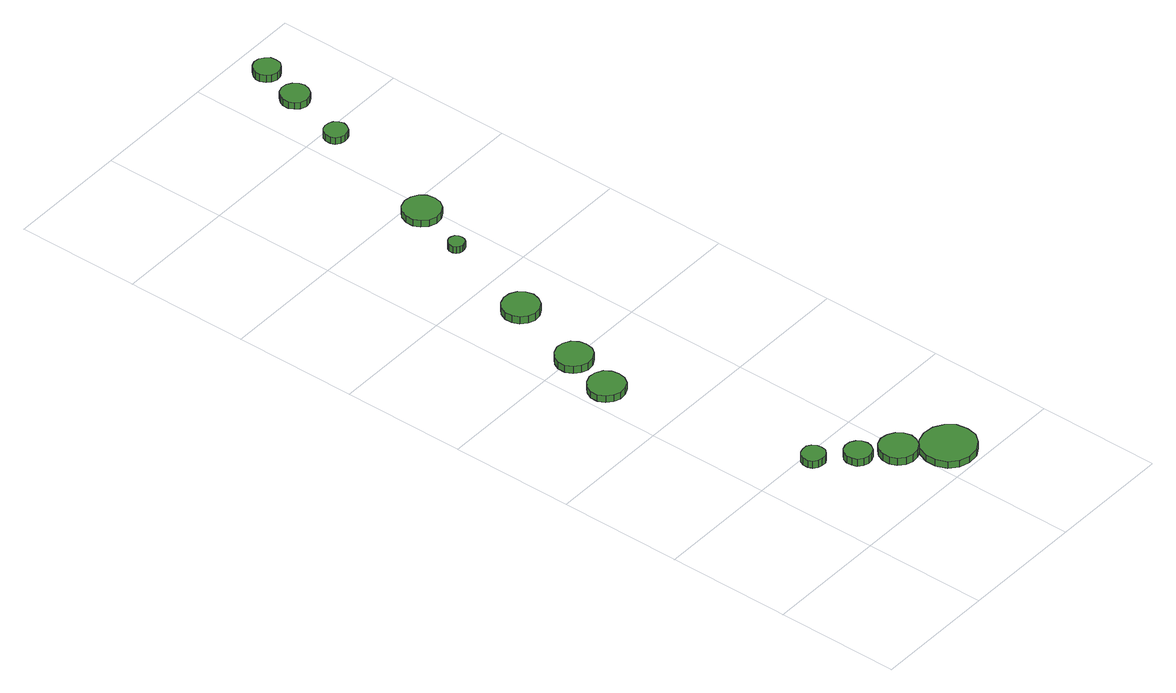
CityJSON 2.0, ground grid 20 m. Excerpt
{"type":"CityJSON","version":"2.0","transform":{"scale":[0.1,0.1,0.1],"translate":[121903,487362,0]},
"CityObjects":{
"tree1":{"type":"SolitaryVegetationObject","attributes":{"function":"something"},"geometry":[{"type":"MultiSurface","lod":"1","boundaries":[[[0,1,2,3,4,5,6,7,8,9,10,11,12,13,14]],[[15,16,17,18,19,20,21,22,23,24,25,26,27,28,29]],[[0,29,28,1]],[[1,28,27,2]],[[2,27,26,3]],[[3,26,25,4]],[[4,25,24,5]],[[5,24,23,6]],[[6,23,22,7]],[[7,22,21,8]],[[8,21,20,9]],[[9,20,19,10]],[[10,19,18,11]],[[11,18,17,12]],[[12,17,16,13]],[[13,16,15,14]],[[14,15,29,0]]]}]},
"tree2":{"type":"SolitaryVegetationObject","attributes":{"function":"something"},"geometry":[{"type":"MultiSurface","lod":"1","boundaries":[[[30,31,32,33,34,35,36,37,38,39,40,41,42,43,44]],[[45,46,47,48,49,50,51,52,53,54,55,56,57,58,59]],[[30,59,58,31]],[[31,58,57,32]],[[32,57,56,33]],[[33,56,55,34]],[[34,55,54,35]],[[35,54,53,36]],[[36,53,52,37]],[[37,52,51,38]],[[38,51,50,39]],[[39,50,49,40]],[[40,49,48,41]],[[41,48,47,42]],[[42,47,46,43]],[[43,46,45,44]],[[44,45,59,30]]]}]},
"tree3":{"type":"SolitaryVegetationObject","attributes":{"function":"something"},"geometry":[{"type":"MultiSurface","lod":"1","boundaries":[[[60,61,62,63,64,65,66,67,68,69,70,71,72,73,74]],[[75,76,77,78,79,80,81,82,83,84,85,86,87,88,89]],[[60,89,88,61]],[[61,88,87,62]],[[62,87,86,63]],[[63,86,85,64]],[[64,85,84,65]],[[65,84,83,66]],[[66,83,82,67]],[[67,82,81,68]],[[68,81,80,69]],[[69,80,79,70]],[[70,79,78,71]],[[71,78,77,72]],[[72,77,76,73]],[[73,76,75,74]],[[74,75,89,60]]]}]},
"tree4":{"type":"SolitaryVegetationObject","attributes":{"function":"something"},"geometry":[{"type":"MultiSurface","lod":"1","boundaries":[[[90,91,92,93,94,95,96,97,98,99,100,101,102,103,104]],[[105,106,107,108,109,110,111,112,113,114,115,116,117,118,119]],[[90,119,118,91]],[[91,118,117,92]],[[92,117,116,93]],[[93,116,115,94]],[[94,115,114,95]],[[95,114,113,96]],[[96,113,112,97]],[[97,112,111,98]],[[98,111,110,99]],[[99,110,109,100]],[[100,109,108,101]],[[101,108,107,102]],[[102,107,106,103]],[[103,106,105,104]],[[104,105,119,90]]]}]},
"tree5":{"type":"SolitaryVegetationObject","attributes":{"function":"something"},"geometry":[{"type":"MultiSurface","lod":"1","boundaries":[[[120,121,122,123,124,125,126,127,128,129,130,131,132,133,134]],[[135,136,137,138,139,140,141,142,143,144,145,146,147,148,149]],[[120,149,148,121]],[[121,148,147,122]],[[122,147,146,123]],[[123,146,145,124]],[[124,145,144,125]],[[125,144,143,126]],[[126,143,142,127]],[[127,142,141,128]],[[128,141,140,129]],[[129,140,139,130]],[[130,139,138,131]],[[131,138,137,132]],[[132,137,136,133]],[[133,136,135,134]],[[134,135,149,120]]]}]},
"tree6":{"type":"SolitaryVegetationObject","attributes":{"function":"something"},"geometry":[{"type":"MultiSurface","lod":"1","boundaries":[[[150,151,152,153,154,155,156,157,158,159,160,161,162,163,164]],[[165,166,167,168,169,170,171,172,173,174,175,176,177,178,179]],[[150,179,178,151]],[[151,178,177,152]],[[152,177,176,153]],[[153,176,175,154]],[[154,175,174,155]],[[155,174,173,156]],[[156,173,172,157]],[[157,172,171,158]],[[158,171,170,159]],[[159,170,169,160]],[[160,169,168,161]],[[161,168,167,162]],[[162,167,166,163]],[[163,166,165,164]],[[164,165,179,150]]]}]},
"tree7":{"type":"SolitaryVegetationObject","attributes":{"function":"something"},"geometry":[{"type":"MultiSurface","lod":"1","boundaries":[[[180,181,182,183,184,185,186,187,188,189,190,191,192,193,194]],[[195,196,197,198,199,200,201,202,203,204,205,206,207,208,209]],[[180,209,208,181]],[[181,208,207,182]],[[182,207,206,183]],[[183,206,205,184]],[[184,205,204,185]],[[185,204,203,186]],[[186,203,202,187]],[[187,202,201,188]],[[188,201,200,189]],[[189,200,199,190]],[[190,199,198,191]],[[191,198,197,192]],[[192,197,196,193]],[[193,196,195,194]],[[194,195,209,180]]]}]},
"tree8":{"type":"SolitaryVegetationObject","attributes":{"function":"something"},"geometry":[{"type":"MultiSurface","lod":"1","boundaries":[[[210,211,212,213,214,215,216,217,218,219,220,221,222,223,224]],[[225,226,227,228,229,230,231,232,233,234,235,236,237,238,239]],[[210,239,238,211]],[[211,238,237,212]],[[212,237,236,213]],[[213,236,235,214]],[[214,235,234,215]],[[215,234,233,216]],[[216,233,232,217]],[[217,232,231,218]],[[218,231,230,219]],[[219,230,229,220]],[[220,229,228,221]],[[221,228,227,222]],[[222,227,226,223]],[[223,226,225,224]],[[224,225,239,210]]]}]},
"tree9":{"type":"SolitaryVegetationObject","attributes":{"function":"something"},"geometry":[{"type":"MultiSurface","lod":"1","boundaries":[[[240,241,242,243,244,245,246,247,248,249,250,251,252,253,254]],[[255,256,257,258,259,260,261,262,263,264,265,266,267,268,269]],[[240,269,268,241]],[[241,268,267,242]],[[242,267,266,243]],[[243,266,265,244]],[[244,265,264,245]],[[245,264,263,246]],[[246,263,262,247]],[[247,262,261,248]],[[248,261,260,249]],[[249,260,259,250]],[[250,259,258,251]],[[251,258,257,252]],[[252,257,256,253]],[[253,256,255,254]],[[254,255,269,240]]]}]},
"tree10":{"type":"SolitaryVegetationObject","attributes":{"function":"something"},"geometry":[{"type":"MultiSurface","lod":"1","boundaries":[[[270,271,272,273,274,275,276,277,278,279,280,281,282,283,284]],[[285,286,287,288,289,290,291,292,293,294,295,296,297,298,299]],[[270,299,298,271]],[[271,298,297,272]],[[272,297,296,273]],[[273,296,295,274]],[[274,295,294,275]],[[275,294,293,276]],[[276,293,292,277]],[[277,292,291,278]],[[278,291,290,279]],[[279,290,289,280]],[[280,289,288,281]],[[281,288,287,282]],[[282,287,286,283]],[[283,286,285,284]],[[284,285,299,270]]]}]},
"tree11":{"type":"SolitaryVegetationObject","attributes":{"function":"something"},"geometry":[{"type":"MultiSurface","lod":"1","boundaries":[[[300,301,302,303,304,305,306,307,308,309,310,311,312,313,314]],[[315,316,317,318,319,320,321,322,323,324,325,326,327,328,329]],[[300,329,328,301]],[[301,328,327,302]],[[302,327,326,303]],[[303,326,325,304]],[[304,325,324,305]],[[305,324,323,306]],[[306,323,322,307]],[[307,322,321,308]],[[308,321,320,309]],[[309,320,319,310]],[[310,319,318,311]],[[311,318,317,312]],[[312,317,316,313]],[[313,316,315,314]],[[314,315,329,300]]]}]},
"tree12":{"type":"SolitaryVegetationObject","attributes":{"function":"something"},"geometry":[{"type":"MultiSurface","lod":"1","boundaries":[[[330,331,332,333,334,335,336,337,338,339,340,341,342,343,344]],[[345,346,347,348,349,350,351,352,353,354,355,356,357,358,359]],[[330,359,358,331]],[[331,358,357,332]],[[332,357,356,333]],[[333,356,355,334]],[[334,355,354,335]],[[335,354,353,336]],[[336,353,352,337]],[[337,352,351,338]],[[338,351,350,339]],[[339,350,349,340]],[[340,349,348,341]],[[341,348,347,342]],[[342,347,346,343]],[[343,346,345,344]],[[344,345,359,330]]]}]}
},
"vertices":[
[115,182,21],[114,189,21],[109,196,21],[103,200,21],[95,200,21],[88,198,21],[82,193,21],[79,186,21],[79,178,21],[82,171,21],[88,166,21],[95,164,21],[103,164,21],[109,168,21],[114,174,21],[114,174,8],[109,168,8],[103,164,8],[95,164,8],[88,166,8],[82,171,8],[79,178,8],[79,186,8],[82,193,8],[88,198,8],[95,200,8],[103,200,8],[109,196,8],[114,189,8],[115,182,8],
[168,139,17],[166,148,17],[161,155,17],[153,160,17],[144,161,17],[136,158,17],[129,152,17],[126,144,17],[126,135,17],[129,127,17],[136,121,17],[144,118,17],[153,119,17],[161,123,17],[166,131,17],[166,131,4],[161,123,4],[153,119,4],[144,118,4],[136,121,4],[129,127,4],[126,135,4],[126,144,4],[129,152,4],[136,158,4],[144,161,4],[153,160,4],[161,155,4],[166,148,4],[168,139,4],
[64,514,20],[62,526,20],[55,536,20],[44,542,20],[32,543,20],[21,539,20],[12,531,20],[7,520,20],[7,508,20],[12,497,20],[21,489,20],[32,485,20],[44,486,20],[55,492,20],[62,502,20],[62,502,8],[55,492,8],[44,486,8],[32,485,8],[21,489,8],[12,497,8],[7,508,8],[7,520,8],[12,531,8],[21,539,8],[32,543,8],[44,542,8],[55,536,8],[62,526,8],[64,514,8],
[219,99,19],[216,111,19],[209,121,19],[198,127,19],[186,129,19],[174,125,19],[165,116,19],[160,105,19],[160,93,19],[165,82,19],[174,73,19],[186,69,19],[198,71,19],[209,77,19],[216,87,19],[216,87,6],[209,77,6],[198,71,6],[186,69,6],[174,73,6],[165,82,6],[160,93,6],[160,105,6],[165,116,6],[174,125,6],[186,129,6],[198,127,6],[209,121,6],[216,111,6],[219,99,6],
[89,594,18],[87,606,18],[80,616,18],[69,622,18],[57,623,18],[46,619,18],[37,611,18],[32,600,18],[32,588,18],[37,577,18],[46,569,18],[57,565,18],[69,566,18],[80,572,18],[87,582,18],[87,582,5],[80,572,5],[69,566,5],[57,565,5],[46,569,5],[37,577,5],[32,588,5],[32,600,5],[37,611,5],[46,619,5],[57,623,5],[69,622,5],[80,616,5],[87,606,5],[89,594,5],
[283,47,17],[280,65,17],[269,79,17],[254,88,17],[236,90,17],[219,85,17],[206,73,17],[199,56,17],[199,39,17],[206,22,17],[219,10,17],[236,5,17],[254,7,17],[269,16,17],[280,30,17],[280,30,5],[269,16,5],[254,7,5],[236,5,5],[219,10,5],[206,22,5],[199,39,5],[199,56,5],[206,73,5],[219,85,5],[236,90,5],[254,88,5],[269,79,5],[280,65,5],[283,47,5],
[131,725,17],[128,737,17],[121,747,17],[110,753,17],[98,754,17],[87,750,17],[78,742,17],[73,731,17],[73,719,17],[78,708,17],[87,700,17],[98,696,17],[110,697,17],[121,703,17],[128,713,17],[128,713,4],[121,703,4],[110,697,4],[98,696,4],[87,700,4],[78,708,4],[73,719,4],[73,731,4],[78,742,4],[87,750,4],[98,754,4],[110,753,4],[121,747,4],[128,737,4],[131,725,4],
[168,887,17],[167,892,17],[164,897,17],[159,899,17],[154,900,17],[149,898,17],[145,895,17],[143,890,17],[143,884,17],[145,879,17],[149,876,17],[154,874,17],[159,875,17],[164,877,17],[167,882,17],[167,882,5],[164,877,5],[159,875,5],[154,874,5],[149,876,5],[145,879,5],[143,884,5],[143,890,5],[145,895,5],[149,898,5],[154,900,5],[159,899,5],[164,897,5],[167,892,5],[168,887,5],
[209,970,21],[207,982,21],[200,992,21],[189,998,21],[177,1000,21],[165,996,21],[156,988,21],[151,976,21],[151,964,21],[156,953,21],[165,945,21],[177,941,21],[189,942,21],[200,948,21],[207,958,21],[207,958,9],[200,948,9],[189,942,9],[177,941,9],[165,945,9],[156,953,9],[151,964,9],[151,976,9],[156,988,9],[165,996,9],[177,1000,9],[189,998,9],[200,992,9],[207,982,9],[209,970,9],
[260,1178,21],[258,1185,21],[253,1192,21],[247,1195,21],[239,1196,21],[232,1194,21],[226,1189,21],[223,1182,21],[223,1174,21],[226,1167,21],[232,1162,21],[239,1160,21],[247,1161,21],[253,1164,21],[258,1171,21],[258,1171,9],[253,1164,9],[247,1161,9],[239,1160,9],[232,1162,9],[226,1167,9],[223,1174,9],[223,1182,9],[226,1189,9],[232,1194,9],[239,1196,9],[247,1195,9],[253,1192,9],[258,1185,9],[260,1178,9],
[296,1279,17],[294,1288,17],[288,1296,17],[280,1301,17],[271,1302,17],[262,1299,17],[255,1292,17],[251,1284,17],[251,1274,17],[255,1266,17],[262,1259,17],[271,1256,17],[280,1257,17],[288,1262,17],[294,1270,17],[294,1270,5],[288,1262,5],[280,1257,5],[271,1256,5],[262,1259,5],[255,1266,5],[251,1274,5],[251,1284,5],[255,1292,5],[262,1299,5],[271,1302,5],[280,1301,5],[288,1296,5],[294,1288,5],[296,1279,5],
[316,1349,16],[315,1357,16],[309,1364,16],[302,1369,16],[293,1370,16],[285,1367,16],[279,1361,16],[275,1353,16],[275,1345,16],[279,1337,16],[285,1331,16],[293,1328,16],[302,1329,16],[309,1333,16],[315,1340,16],[315,1340,3],[309,1333,3],[302,1329,3],[293,1328,3],[285,1331,3],[279,1337,3],[275,1345,3],[275,1353,3],[279,1361,3],[285,1367,3],[293,1370,3],[302,1369,3],[309,1364,3],[315,1357,3],[316,1349,3]
]}
